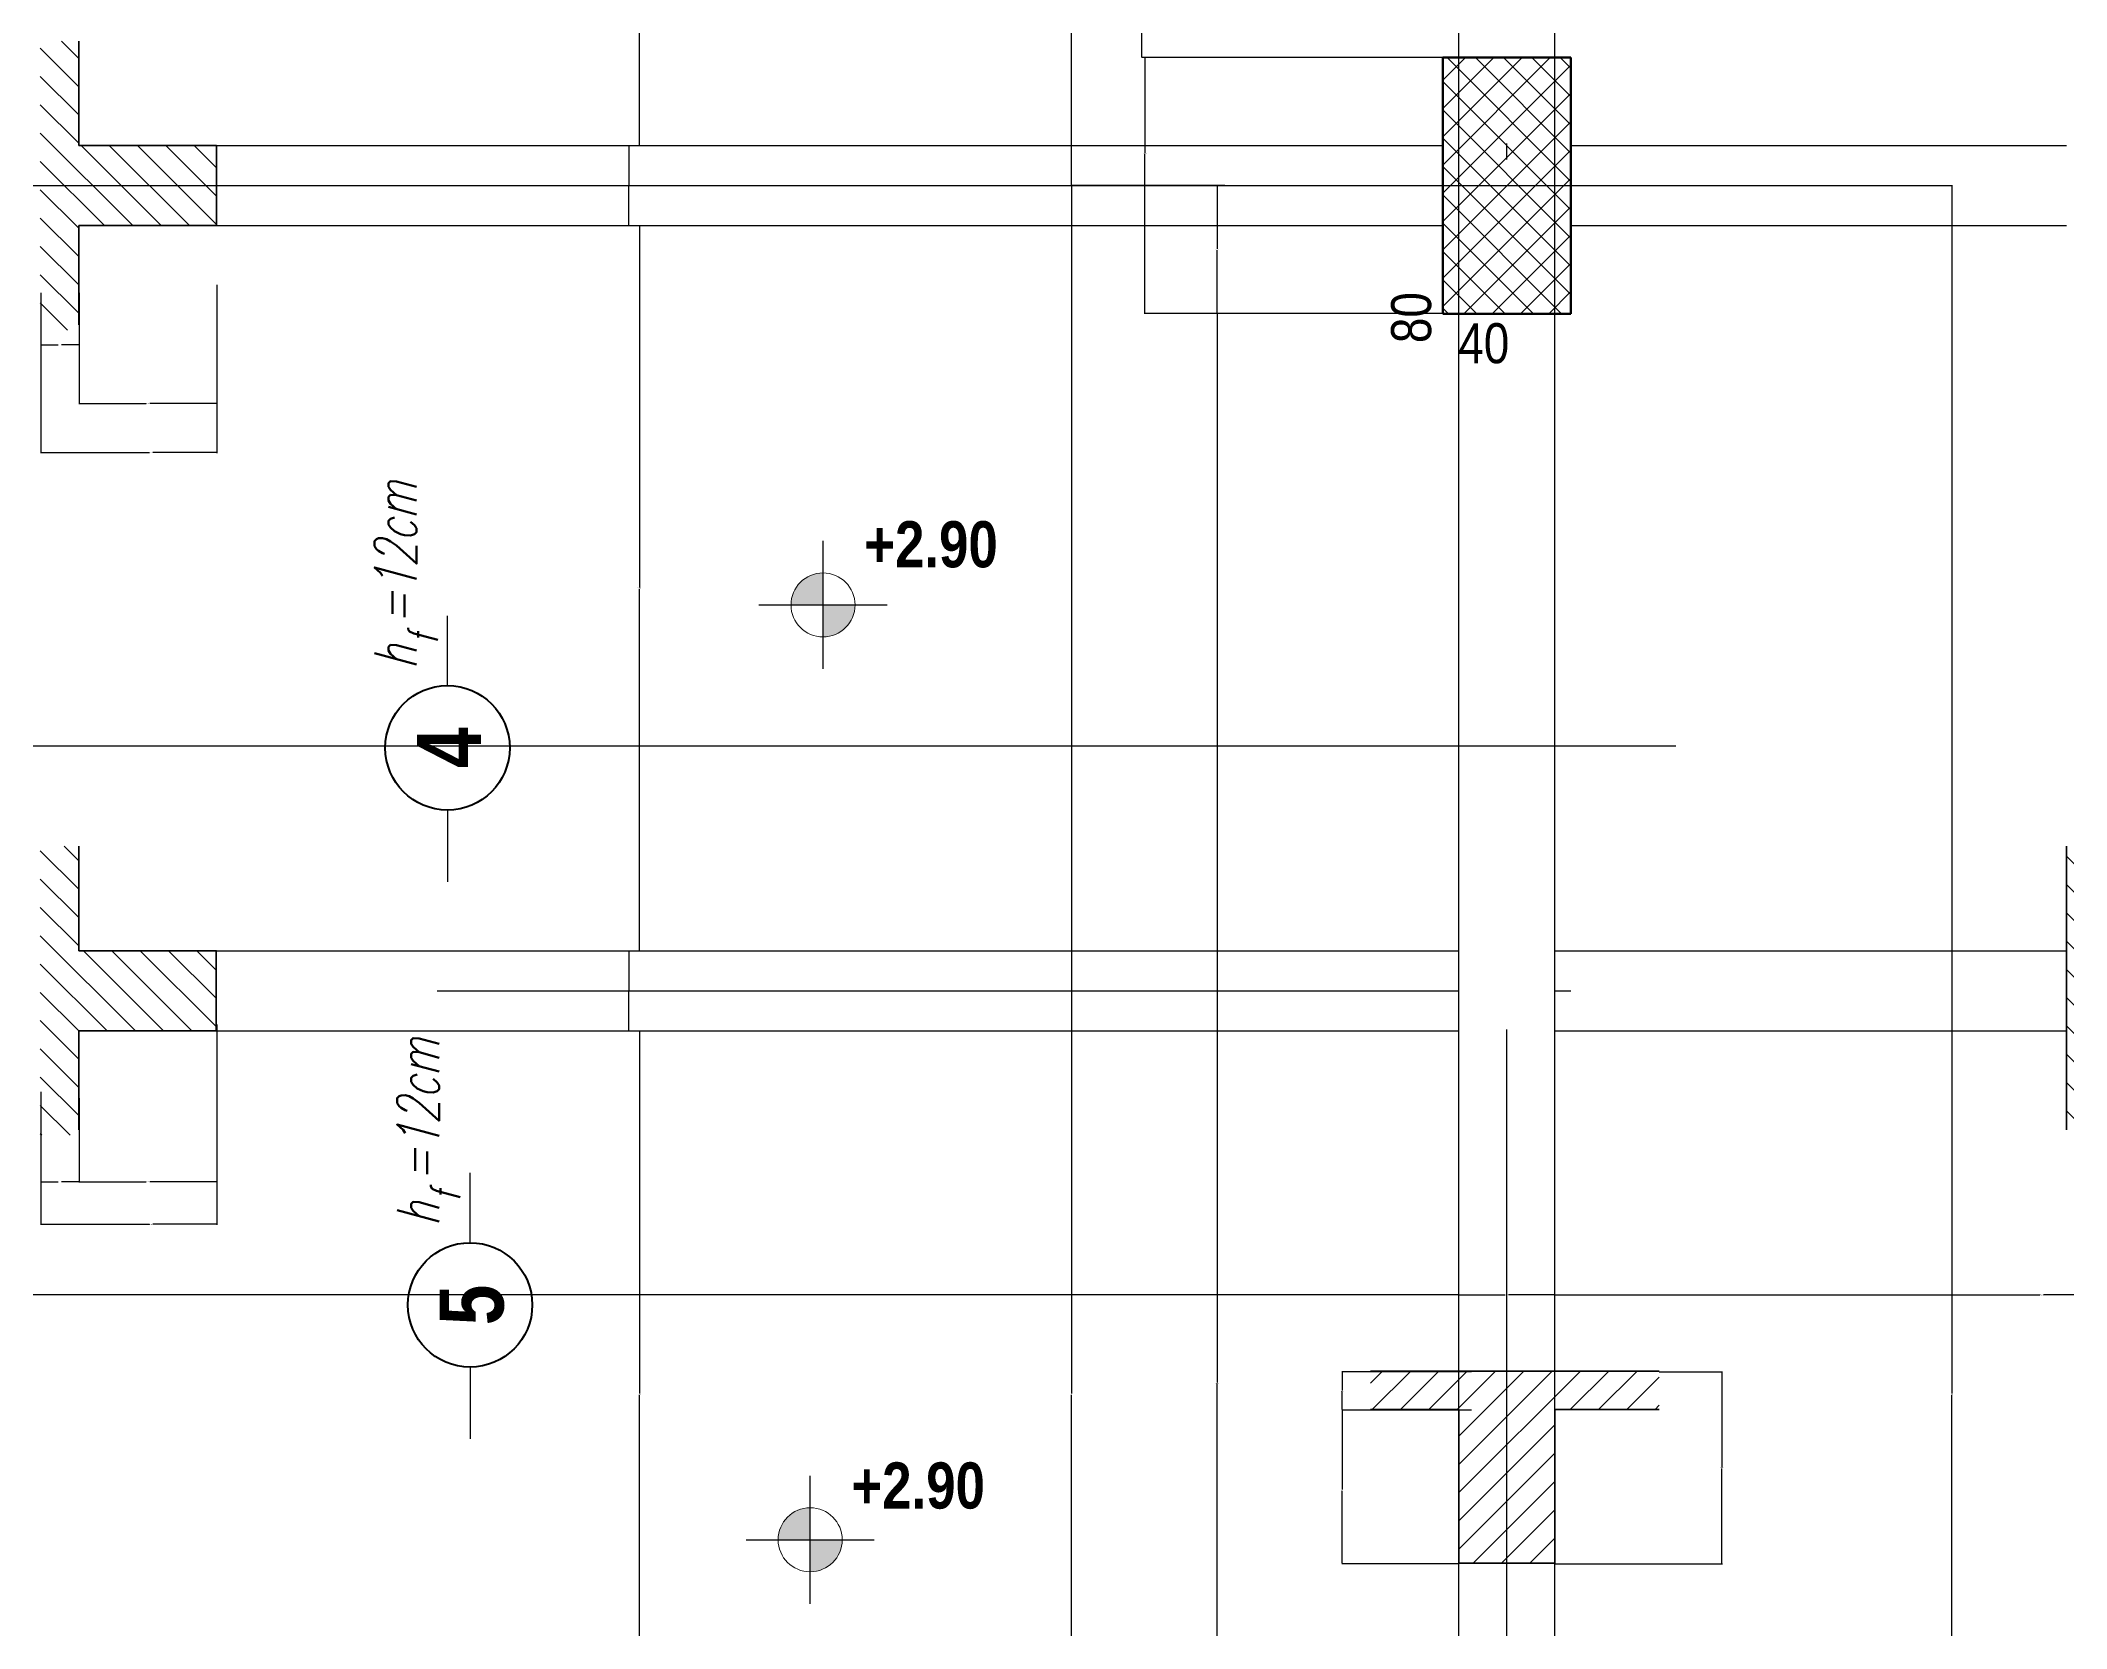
# Model space of a CAD drawing. Header units: millimetres. Extents: x 62 to 4126, y 148 to 2776.
# Drawn here: x 492 to 1125, y 902 to 1398 of the extents above; entities that cross this region are included whole.
import ezdxf

# ---------------------------------------------------------------- set-up
doc = ezdxf.new("R2010")
doc.units = ezdxf.units.MM
doc.linetypes.add('DASHDOT', pattern=[25.4, 12.7, -6.35, 0, -6.35])
doc.linetypes.add('Solid Line copy-002', pattern=[1150, 5, -278.333333, 595, -271.666667])
for name, color, linetype, lineweight in [('! Plochi sech', 210, 'Continuous', 25), ('!Armirovka', 210, 'Continuous', 35), ('!Column', 10, 'Continuous', 50), ('!Dimension', 70, 'Continuous', 25), ('!Hatch', 70, 'Continuous', 25), ('!Hf', 132, 'Continuous', 25), ('035', 30, 'Continuous', 30), ('Osi', 70, 'DASHDOT', 25)]:
    doc.layers.add(name, color=color, linetype=linetype, lineweight=lineweight)
doc.layers.add('text', color=7, linetype='Continuous')
doc.styles.add('GENERATED_STYLE_3', font='ARIALNB.TTF')
doc.styles.get("Standard").update_dxf_attribs({"font": 'arial.ttf'})
doc.styles.add('АRM_nadpis', font='simplex.shx', dxfattribs={"width": 0.7, "oblique": 15})
doc.dimstyles.get("Standard").update_dxf_attribs({"dimtxt": 2.5, "dimasz": 2.5, "dimexe": 1.25, "dimexo": 0.625, "dimtad": 1, "dimtxsty": 'Standard', "dimcen": 2.5, "dimazin": 3, "dimtfac": 1, "dimtmove": 0, "dimatfit": 3})

# ---------------------------------------------------------------- blocks, each defined once
blk = doc.blocks.new('*D2417')
at = {"layer": '!Dimension', "color": 0, "lineweight": -2}
for p, q in [((935.41, 994.22), (935.41, 1006.84)), ((935.59, 1006.66), (949.87, 1006.66)), ((965.23, 1006.66), (950.94, 1006.66)), ((965.41, 1006.72), (965.41, 1006.84))]:
    blk.add_line(p, q, dxfattribs=at)
at = {"layer": '!Dimension', "color": 0}
for points in [[(935.59, 1006.69), (935.59, 1006.63), (935.41, 1006.66)], [(965.23, 1006.63), (965.23, 1006.69), (965.41, 1006.66)]]:
    blk.add_solid(points, dxfattribs=at)
at = {"layer": 'Defpoints', "color": 0}
for p in [(965.41, 1006.66), (965.41, 1006.66), (935.41, 994.16)]:
    blk.add_point(p, dxfattribs=at)
at = {"layer": '!Dimension', "color": 0, "insert": (950.41, 1006.66), "char_height": 0.18, "attachment_point": 5}
blk.add_mtext('\\A1;30.0000', dxfattribs=at)
blk = doc.blocks.new('*D2421')
at = {"color": 0, "linetype": 'Continuous', "lineweight": -2}
for p, q in [((997.97, 982.66), (1017.73, 982.66)), ((1017.55, 982.48), (1017.55, 952.84)), ((1017.55, 922.84), (1017.55, 952.48)), ((965.47, 922.66), (1017.73, 922.66))]:
    blk.add_line(p, q, dxfattribs=at)
at = {"color": 0}
for points in [[(1017.58, 982.48), (1017.52, 982.48), (1017.55, 982.66)], [(1017.52, 922.84), (1017.58, 922.84), (1017.55, 922.66)]]:
    blk.add_solid(points, dxfattribs=at)
at = {"layer": 'Defpoints', "color": 0}
for p in [(997.91, 982.66), (1017.55, 982.66), (965.41, 922.66)]:
    blk.add_point(p, dxfattribs=at)
at = {"color": 0, "lineweight": 25, "insert": (1017.55, 952.66), "char_height": 0.18, "attachment_point": 5}
blk.add_mtext('\\A1;60.0000', dxfattribs=at)
blk = doc.blocks.new('*D2422')
at = {"color": 0, "linetype": 'Continuous', "lineweight": -2}
for p, q in [((939.34, 982.66), (898.82, 982.66)), ((899, 982.48), (899, 976.84)), ((899, 970.84), (899, 976.48)), ((939.34, 970.66), (898.82, 970.66))]:
    blk.add_line(p, q, dxfattribs=at)
at = {"color": 0}
for points in [[(899.03, 982.48), (898.97, 982.48), (899, 982.66)], [(898.97, 970.84), (899.03, 970.84), (899, 970.66)]]:
    blk.add_solid(points, dxfattribs=at)
at = {"layer": 'Defpoints', "color": 0}
for p in [(899, 982.66), (939.41, 982.66), (939.41, 970.66)]:
    blk.add_point(p, dxfattribs=at)
at = {"color": 0, "lineweight": 25, "insert": (899, 976.66), "char_height": 0.18, "attachment_point": 5}
blk.add_mtext('\\A1;12.0000', dxfattribs=at)
blk = doc.blocks.new('*D2423')
at = {"color": 0, "linetype": 'Continuous', "lineweight": -2}
for p, q in [((935.34, 970.66), (898.82, 970.66)), ((899, 970.48), (899, 945.84)), ((899, 922.84), (899, 945.48)), ((935.34, 922.66), (898.82, 922.66))]:
    blk.add_line(p, q, dxfattribs=at)
at = {"color": 0}
for points in [[(899.03, 970.48), (898.97, 970.48), (899, 970.66)], [(898.97, 922.84), (899.03, 922.84), (899, 922.66)]]:
    blk.add_solid(points, dxfattribs=at)
at = {"layer": 'Defpoints', "color": 0}
for p in [(935.41, 970.66), (899, 922.66), (935.41, 922.66)]:
    blk.add_point(p, dxfattribs=at)
at = {"color": 0, "lineweight": 25, "insert": (899, 945.66), "char_height": 0.18, "attachment_point": 5}
blk.add_mtext('\\A1;48.0000', dxfattribs=at)
blk = doc.blocks.new('*D2431')
at = {"layer": '!Dimension', "color": 0, "lineweight": -2}
for p, q in [((332.91, 980.72), (332.91, 1006.84)), ((333.09, 1006.66), (484.38, 1006.66)), ((935.23, 1006.66), (485.59, 1006.66)), ((935.41, 1005.22), (935.41, 1006.84))]:
    blk.add_line(p, q, dxfattribs=at)
at = {"layer": '!Dimension', "color": 0}
for points in [[(333.09, 1006.69), (333.09, 1006.63), (332.91, 1006.66)], [(935.23, 1006.63), (935.23, 1006.69), (935.41, 1006.66)]]:
    blk.add_solid(points, dxfattribs=at)
at = {"layer": 'Defpoints', "color": 0}
for p in [(935.41, 1006.66), (935.41, 1005.16), (332.91, 980.66)]:
    blk.add_point(p, dxfattribs=at)
at = {"layer": '!Dimension', "color": 0, "insert": (484.99, 1006.66), "char_height": 0.18, "attachment_point": 5}
blk.add_mtext('\\A1;602.5000', dxfattribs=at)
blk = doc.blocks.new('*D2432')
at = {"layer": '!Dimension', "color": 0, "lineweight": -2}
for p, q in [((930.34, 2060.66), (836.23, 2060.66)), ((836.41, 2060.48), (836.41, 1727.09)), ((836.41, 1393.34), (836.41, 1726.73)), ((930.34, 1393.16), (836.23, 1393.16))]:
    blk.add_line(p, q, dxfattribs=at)
at = {"layer": '!Dimension', "color": 0}
for points in [[(836.44, 2060.48), (836.38, 2060.48), (836.41, 2060.66)], [(836.38, 1393.34), (836.44, 1393.34), (836.41, 1393.16)]]:
    blk.add_solid(points, dxfattribs=at)
at = {"layer": 'Defpoints', "color": 0}
for p in [(930.41, 2060.66), (836.41, 1393.16), (930.41, 1393.16)]:
    blk.add_point(p, dxfattribs=at)
at = {"layer": '!Dimension', "color": 0, "insert": (836.41, 1726.91), "char_height": 0.18, "attachment_point": 5}
blk.add_mtext('\\A1;667.5000', dxfattribs=at)
blk = doc.blocks.new('*D2433')
at = {"layer": '!Dimension', "color": 0, "lineweight": -2}
for p, q in [((930.34, 1393.16), (837.13, 1393.16)), ((837.31, 1392.98), (837.31, 1363.27)), ((837.31, 1313.34), (837.31, 1362.9)), ((930.34, 1313.16), (837.13, 1313.16))]:
    blk.add_line(p, q, dxfattribs=at)
at = {"layer": '!Dimension', "color": 0}
for points in [[(837.34, 1392.98), (837.28, 1392.98), (837.31, 1393.16)], [(837.28, 1313.34), (837.34, 1313.34), (837.31, 1313.16)]]:
    blk.add_solid(points, dxfattribs=at)
at = {"layer": 'Defpoints', "color": 0}
for p in [(930.41, 1393.16), (837.31, 1313.16), (930.41, 1313.16)]:
    blk.add_point(p, dxfattribs=at)
at = {"layer": '!Dimension', "color": 0, "insert": (837.31, 1363.09), "char_height": 0.18, "attachment_point": 5}
blk.add_mtext('\\A1;80.0000', dxfattribs=at)
blk = doc.blocks.new('A$C08487612')
at = {"layer": '!Hf', "color": 4, "linetype": 'Continuous', "lineweight": 25}
for p, q in [((228.1, 613), (228.1, 831.2)), ((228.1, 224.3), (228.1, 0))]:
    blk.add_line(p, q, dxfattribs=at)
at = {"layer": '!Hf', "color": 4, "linetype": 'Continuous', "lineweight": 40}
blk.add_circle((228.1, 418.7), 194.3, dxfattribs=at)
at = {"layer": '!Hf', "style": 'АRM_nadpis', "oblique": 15, "width": 0.7}
for s, height, p in [('h =12cm', 131.22, (131.2, 663.4)), ('f', 91.9, (197.3, 741.8))]:
    blk.add_text(s, height=height, rotation=90, dxfattribs=at).set_placement(p)
at = {"layer": '!Hf', "color": 4, "linetype": 'Continuous', "lineweight": 5, "insert": (132.8, 418.7), "char_height": 200, "attachment_point": 2, "rotation": 90, "style": 'GENERATED_STYLE_3'}
blk.add_mtext('5', dxfattribs=at)
blk = doc.blocks.new('A$C7118115C')
at = {"layer": '!Hf', "color": 4, "linetype": 'Continuous', "lineweight": 25}
for p, q in [((228.1, 613), (228.1, 831.2)), ((228.1, 224.3), (228.1, 0))]:
    blk.add_line(p, q, dxfattribs=at)
at = {"layer": '!Hf', "color": 4, "linetype": 'Continuous', "lineweight": 40}
blk.add_circle((228.1, 418.7), 194.3, dxfattribs=at)
at = {"layer": '!Hf', "style": 'АRM_nadpis', "oblique": 15, "width": 0.7}
for s, height, p in [('h =12cm', 131.22, (131.2, 663.4)), ('f', 91.9, (197.3, 741.8))]:
    blk.add_text(s, height=height, rotation=90, dxfattribs=at).set_placement(p)
at = {"layer": '!Hf', "color": 4, "linetype": 'Continuous', "lineweight": 5, "insert": (132.8, 418.7), "char_height": 200, "attachment_point": 2, "rotation": 90, "style": 'GENERATED_STYLE_3'}
blk.add_mtext('4', dxfattribs=at)
blk = doc.blocks.new('*D2444')
at = {"layer": '!Dimension', "color": 0, "lineweight": -2}
for p, q in [((537.47, 1114.16), (676.26, 1114.16)), ((676.08, 1113.98), (676.08, 1101.84)), ((676.08, 1089.34), (676.08, 1101.48)), ((537.47, 1089.16), (676.26, 1089.16))]:
    blk.add_line(p, q, dxfattribs=at)
at = {"layer": '!Dimension', "color": 0}
for points in [[(676.11, 1113.98), (676.05, 1113.98), (676.08, 1114.16)], [(676.05, 1089.34), (676.11, 1089.34), (676.08, 1089.16)]]:
    blk.add_solid(points, dxfattribs=at)
at = {"layer": 'Defpoints', "color": 0}
for p in [(537.41, 1114.16), (676.08, 1114.16), (537.41, 1089.16)]:
    blk.add_point(p, dxfattribs=at)
at = {"layer": '!Dimension', "color": 0, "insert": (676.08, 1101.66), "char_height": 0.18, "attachment_point": 5}
blk.add_mtext('\\A1;25.0000', dxfattribs=at)
blk = doc.blocks.new('*D2445')
at = {"layer": '! Plochi sech', "color": 0, "lineweight": -2}
for p, q in [((492.41, 1068.1), (492.41, 1041.79)), ((504.41, 1068.1), (504.41, 1041.79)), ((492.59, 1041.97), (497.88, 1041.97)), ((504.23, 1041.97), (498.93, 1041.97))]:
    blk.add_line(p, q, dxfattribs=at)
at = {"layer": '! Plochi sech', "color": 0}
for points in [[(492.59, 1042), (492.59, 1041.94), (492.41, 1041.97)], [(504.23, 1041.94), (504.23, 1042), (504.41, 1041.97)]]:
    blk.add_solid(points, dxfattribs=at)
at = {"layer": 'Defpoints', "color": 0}
for p in [(492.41, 1068.16), (504.41, 1068.16), (504.41, 1041.97)]:
    blk.add_point(p, dxfattribs=at)
at = {"layer": '! Plochi sech', "color": 0, "insert": (498.41, 1041.97), "char_height": 0.18, "attachment_point": 5}
blk.add_mtext('\\A1;12.0000', dxfattribs=at)
blk = doc.blocks.new('*D2446')
at = {"layer": '! Plochi sech', "color": 0, "lineweight": -2}
for p, q in [((547.41, 1089.1), (547.41, 1041.79)), ((504.41, 1068.1), (504.41, 1041.79)), ((504.59, 1041.97), (525.37, 1041.97)), ((547.23, 1041.97), (526.44, 1041.97))]:
    blk.add_line(p, q, dxfattribs=at)
at = {"layer": '! Plochi sech', "color": 0}
for points in [[(504.59, 1042), (504.59, 1041.94), (504.41, 1041.97)], [(547.23, 1041.94), (547.23, 1042), (547.41, 1041.97)]]:
    blk.add_solid(points, dxfattribs=at)
at = {"layer": 'Defpoints', "color": 0}
for p in [(547.41, 1089.16), (504.41, 1068.16), (547.41, 1041.97)]:
    blk.add_point(p, dxfattribs=at)
at = {"layer": '! Plochi sech', "color": 0, "insert": (525.91, 1041.97), "char_height": 0.18, "attachment_point": 5}
blk.add_mtext('\\A1;43.0000', dxfattribs=at)
blk = doc.blocks.new('*D2447')
at = {"layer": '! Plochi sech', "color": 0, "lineweight": -2}
for p, q in [((547.41, 1091.1), (547.41, 1028.52)), ((492.41, 1070.1), (492.41, 1028.52)), ((492.59, 1028.7), (526.37, 1028.7)), ((547.23, 1028.7), (527.44, 1028.7))]:
    blk.add_line(p, q, dxfattribs=at)
at = {"layer": '! Plochi sech', "color": 0}
for points in [[(492.59, 1028.73), (492.59, 1028.67), (492.41, 1028.7)], [(547.23, 1028.67), (547.23, 1028.73), (547.41, 1028.7)]]:
    blk.add_solid(points, dxfattribs=at)
at = {"layer": 'Defpoints', "color": 0}
for p in [(547.41, 1091.16), (492.41, 1070.16), (547.41, 1028.7)]:
    blk.add_point(p, dxfattribs=at)
at = {"layer": '! Plochi sech', "color": 0, "insert": (526.91, 1028.7), "char_height": 0.18, "attachment_point": 5}
blk.add_mtext('\\A1;55.0000', dxfattribs=at)
blk = doc.blocks.new('*D2448')
at = {"layer": '!Dimension', "color": 0, "lineweight": -2}
for p, q in [((537.47, 1365.66), (676.28, 1365.66)), ((676.1, 1365.48), (676.1, 1353.34)), ((676.1, 1340.84), (676.1, 1352.98)), ((537.47, 1340.66), (676.28, 1340.66))]:
    blk.add_line(p, q, dxfattribs=at)
at = {"layer": '!Dimension', "color": 0}
for points in [[(676.13, 1365.48), (676.07, 1365.48), (676.1, 1365.66)], [(676.07, 1340.84), (676.13, 1340.84), (676.1, 1340.66)]]:
    blk.add_solid(points, dxfattribs=at)
at = {"layer": 'Defpoints', "color": 0}
for p in [(537.41, 1365.66), (676.1, 1365.66), (537.41, 1340.66)]:
    blk.add_point(p, dxfattribs=at)
at = {"layer": '!Dimension', "color": 0, "insert": (676.1, 1353.16), "char_height": 0.18, "attachment_point": 5}
blk.add_mtext('\\A1;25.0000', dxfattribs=at)
blk = doc.blocks.new('*D2449')
at = {"layer": '! Plochi sech', "color": 0, "lineweight": -2}
for p, q in [((492.41, 1319.6), (492.41, 1303.21)), ((504.41, 1319.6), (504.41, 1303.21)), ((492.59, 1303.39), (497.88, 1303.39)), ((504.23, 1303.39), (498.93, 1303.39))]:
    blk.add_line(p, q, dxfattribs=at)
at = {"layer": '! Plochi sech', "color": 0}
for points in [[(492.59, 1303.42), (492.59, 1303.36), (492.41, 1303.39)], [(504.23, 1303.36), (504.23, 1303.42), (504.41, 1303.39)]]:
    blk.add_solid(points, dxfattribs=at)
at = {"layer": 'Defpoints', "color": 0}
for p in [(492.41, 1319.66), (504.41, 1319.66), (504.41, 1303.39)]:
    blk.add_point(p, dxfattribs=at)
at = {"layer": '! Plochi sech', "color": 0, "insert": (498.41, 1303.39), "char_height": 0.18, "attachment_point": 5}
blk.add_mtext('\\A1;12.0000', dxfattribs=at)
blk = doc.blocks.new('*D2450')
at = {"layer": '! Plochi sech', "color": 0, "lineweight": -2}
for p, q in [((547.41, 1322.1), (547.41, 1284.85)), ((504.41, 1311.1), (504.41, 1284.85)), ((504.59, 1285.03), (525.37, 1285.03)), ((547.23, 1285.03), (526.44, 1285.03))]:
    blk.add_line(p, q, dxfattribs=at)
at = {"layer": '! Plochi sech', "color": 0}
for points in [[(504.59, 1285.06), (504.59, 1285), (504.41, 1285.03)], [(547.23, 1285), (547.23, 1285.06), (547.41, 1285.03)]]:
    blk.add_solid(points, dxfattribs=at)
at = {"layer": 'Defpoints', "color": 0}
for p in [(547.41, 1322.16), (504.41, 1311.16), (547.41, 1285.03)]:
    blk.add_point(p, dxfattribs=at)
at = {"layer": '! Plochi sech', "color": 0, "insert": (525.91, 1285.03), "char_height": 0.18, "attachment_point": 5}
blk.add_mtext('\\A1;43.0000', dxfattribs=at)
blk = doc.blocks.new('*D2451')
at = {"layer": '! Plochi sech', "color": 0, "lineweight": -2}
for p, q in [((547.41, 1322.1), (547.41, 1269.59)), ((492.41, 1311.1), (492.41, 1269.59)), ((492.59, 1269.77), (526.37, 1269.77)), ((547.23, 1269.77), (527.44, 1269.77))]:
    blk.add_line(p, q, dxfattribs=at)
at = {"layer": '! Plochi sech', "color": 0}
for points in [[(492.59, 1269.8), (492.59, 1269.74), (492.41, 1269.77)], [(547.23, 1269.74), (547.23, 1269.8), (547.41, 1269.77)]]:
    blk.add_solid(points, dxfattribs=at)
at = {"layer": 'Defpoints', "color": 0}
for p in [(547.41, 1322.16), (492.41, 1311.16), (547.41, 1269.77)]:
    blk.add_point(p, dxfattribs=at)
at = {"layer": '! Plochi sech', "color": 0, "insert": (526.9, 1269.77), "char_height": 0.18, "attachment_point": 5}
blk.add_mtext('\\A1;55.0000', dxfattribs=at)
blk = doc.blocks.new('*D2460')
at = {"layer": '!Dimension', "color": 0, "lineweight": -2}
for p, q in [((679.41, 1088.98), (679.41, 975.84)), ((679.47, 1089.16), (679.59, 1089.16)), ((679.41, 862.34), (679.41, 975.48)), ((679.47, 862.16), (679.59, 862.16))]:
    blk.add_line(p, q, dxfattribs=at)
at = {"layer": '!Dimension', "color": 0}
for points in [[(679.44, 1088.98), (679.38, 1088.98), (679.41, 1089.16)], [(679.38, 862.34), (679.44, 862.34), (679.41, 862.16)]]:
    blk.add_solid(points, dxfattribs=at)
at = {"layer": 'Defpoints', "color": 0}
for p in [(679.41, 1089.16), (679.41, 1089.16), (679.41, 862.16)]:
    blk.add_point(p, dxfattribs=at)
at = {"layer": '!Dimension', "color": 0, "insert": (679.41, 975.66), "char_height": 0.18, "attachment_point": 5}
blk.add_mtext('\\A1;227.0000', dxfattribs=at)
blk = doc.blocks.new('*D2461')
at = {"layer": '!Dimension', "color": 0, "lineweight": -2}
for p, q in [((679.41, 1340.48), (679.41, 1227.59)), ((679.47, 1340.66), (679.59, 1340.66)), ((679.41, 1114.34), (679.41, 1227.23)), ((679.47, 1114.16), (679.59, 1114.16))]:
    blk.add_line(p, q, dxfattribs=at)
at = {"layer": '!Dimension', "color": 0}
for points in [[(679.44, 1340.48), (679.38, 1340.48), (679.41, 1340.66)], [(679.38, 1114.34), (679.44, 1114.34), (679.41, 1114.16)]]:
    blk.add_solid(points, dxfattribs=at)
at = {"layer": 'Defpoints', "color": 0}
for p in [(679.41, 1340.66), (679.41, 1340.66), (679.41, 1114.16)]:
    blk.add_point(p, dxfattribs=at)
at = {"layer": '!Dimension', "color": 0, "insert": (679.41, 1227.41), "char_height": 0.18, "attachment_point": 5}
blk.add_mtext('\\A1;226.5000', dxfattribs=at)
blk = doc.blocks.new('*D2462')
at = {"layer": '!Dimension', "color": 0, "lineweight": -2}
for p, q in [((679.41, 1591.98), (679.41, 1479.09)), ((679.47, 1592.16), (679.59, 1592.16)), ((679.41, 1365.84), (679.41, 1478.73)), ((679.47, 1365.66), (679.59, 1365.66))]:
    blk.add_line(p, q, dxfattribs=at)
at = {"layer": '!Dimension', "color": 0}
for points in [[(679.44, 1591.98), (679.38, 1591.98), (679.41, 1592.16)], [(679.38, 1365.84), (679.44, 1365.84), (679.41, 1365.66)]]:
    blk.add_solid(points, dxfattribs=at)
at = {"layer": 'Defpoints', "color": 0}
for p in [(679.41, 1592.16), (679.41, 1592.16), (679.41, 1365.66)]:
    blk.add_point(p, dxfattribs=at)
at = {"layer": '!Dimension', "color": 0, "insert": (679.41, 1478.91), "char_height": 0.18, "attachment_point": 5}
blk.add_mtext('\\A1;226.5000', dxfattribs=at)
blk = doc.blocks.new('*D2514')
at = {"layer": '!Armirovka', "color": 0, "lineweight": -2}
for p, q in [((862.34, 2108.16), (814.23, 2108.16)), ((814.41, 2107.98), (814.41, 1730.84)), ((814.41, 1353.34), (814.41, 1730.48)), ((862.34, 1353.16), (814.23, 1353.16))]:
    blk.add_line(p, q, dxfattribs=at)
at = {"layer": '!Armirovka', "color": 0}
for points in [[(814.44, 2107.98), (814.38, 2107.98), (814.41, 2108.16)], [(814.38, 1353.34), (814.44, 1353.34), (814.41, 1353.16)]]:
    blk.add_solid(points, dxfattribs=at)
at = {"layer": 'Defpoints', "color": 0}
for p in [(862.41, 2108.16), (814.41, 1353.16), (862.41, 1353.16)]:
    blk.add_point(p, dxfattribs=at)
at = {"layer": '!Armirovka', "color": 0, "insert": (814.41, 1730.66), "char_height": 0.18, "attachment_point": 5}
blk.add_mtext('\\A1;755.0000', dxfattribs=at)
blk = doc.blocks.new('*D2515')
at = {"layer": '!Armirovka', "color": 0, "lineweight": -2}
for p, q in [((778.47, 1353.16), (814.59, 1353.16)), ((814.41, 1352.98), (814.41, 975.84)), ((814.41, 598.34), (814.41, 975.48)), ((778.47, 598.16), (814.59, 598.16))]:
    blk.add_line(p, q, dxfattribs=at)
at = {"layer": '!Armirovka', "color": 0}
for points in [[(814.44, 1352.98), (814.38, 1352.98), (814.41, 1353.16)], [(814.38, 598.34), (814.44, 598.34), (814.41, 598.16)]]:
    blk.add_solid(points, dxfattribs=at)
at = {"layer": 'Defpoints', "color": 0}
for p in [(778.41, 1353.16), (778.41, 598.16), (814.41, 598.16)]:
    blk.add_point(p, dxfattribs=at)
at = {"layer": '!Armirovka', "color": 0, "insert": (814.41, 975.66), "char_height": 0.18, "attachment_point": 5}
blk.add_mtext('\\A1;755.0000', dxfattribs=at)
blk = doc.blocks.new('*D2516')
at = {"layer": '!Armirovka', "color": 0, "lineweight": -2}
for p, q in [((930.34, 1313.16), (859.73, 1313.16)), ((859.91, 1312.98), (859.91, 979.34)), ((859.91, 645.34), (859.91, 978.98)), ((930.34, 645.16), (859.73, 645.16))]:
    blk.add_line(p, q, dxfattribs=at)
at = {"layer": '!Armirovka', "color": 0}
for points in [[(859.94, 1312.98), (859.88, 1312.98), (859.91, 1313.16)], [(859.88, 645.34), (859.94, 645.34), (859.91, 645.16)]]:
    blk.add_solid(points, dxfattribs=at)
at = {"layer": 'Defpoints', "color": 0}
for p in [(859.91, 1313.16), (930.41, 1313.16), (930.41, 645.16)]:
    blk.add_point(p, dxfattribs=at)
at = {"layer": '!Armirovka', "color": 0, "insert": (859.91, 979.16), "char_height": 0.18, "attachment_point": 5}
blk.add_mtext('\\A1;668.0000', dxfattribs=at)
blk = doc.blocks.new('*D2517')
at = {"layer": '!Armirovka', "color": 0, "lineweight": -2}
for p, q in [((834.97, 1353.16), (860.09, 1353.16)), ((859.91, 1352.98), (859.91, 1333.34)), ((859.91, 1313.34), (859.91, 1332.98)), ((905.84, 1313.16), (859.73, 1313.16))]:
    blk.add_line(p, q, dxfattribs=at)
at = {"layer": '!Armirovka', "color": 0}
for points in [[(859.94, 1352.98), (859.88, 1352.98), (859.91, 1353.16)], [(859.88, 1313.34), (859.94, 1313.34), (859.91, 1313.16)]]:
    blk.add_solid(points, dxfattribs=at)
at = {"layer": 'Defpoints', "color": 0}
for p in [(834.91, 1353.16), (859.91, 1353.16), (905.91, 1313.16)]:
    blk.add_point(p, dxfattribs=at)
at = {"layer": '!Armirovka', "color": 0, "insert": (859.91, 1333.16), "char_height": 0.18, "attachment_point": 5}
blk.add_mtext('\\A1;40.0000', dxfattribs=at)
blk = doc.blocks.new('*D2540')
at = {"layer": '!Armirovka', "color": 0, "lineweight": -2}
for p, q in [((930.47, 1353.16), (1089.59, 1353.16)), ((1089.41, 1352.98), (1089.41, 975.84)), ((1089.41, 598.34), (1089.41, 975.48)), ((930.47, 598.16), (1089.59, 598.16))]:
    blk.add_line(p, q, dxfattribs=at)
at = {"layer": '!Armirovka', "color": 0}
for points in [[(1089.44, 1352.98), (1089.38, 1352.98), (1089.41, 1353.16)], [(1089.38, 598.34), (1089.44, 598.34), (1089.41, 598.16)]]:
    blk.add_solid(points, dxfattribs=at)
at = {"layer": 'Defpoints', "color": 0}
for p in [(930.41, 1353.16), (930.41, 598.16), (1089.41, 598.16)]:
    blk.add_point(p, dxfattribs=at)
at = {"layer": '!Armirovka', "color": 0, "insert": (1089.41, 975.66), "char_height": 0.18, "attachment_point": 5}
blk.add_mtext('\\A1;755.0000', dxfattribs=at)
blk = doc.blocks.new('*D2568')
at = {"layer": '!Dimension', "color": 0, "lineweight": -2}
for p, q in [((965.41, 980.72), (965.41, 1006.84)), ((965.59, 1006.66), (1116.88, 1006.66)), ((1567.73, 1006.66), (1118.09, 1006.66)), ((1567.91, 1005.22), (1567.91, 1006.84))]:
    blk.add_line(p, q, dxfattribs=at)
at = {"layer": '!Dimension', "color": 0}
for points in [[(965.59, 1006.69), (965.59, 1006.63), (965.41, 1006.66)], [(1567.73, 1006.63), (1567.73, 1006.69), (1567.91, 1006.66)]]:
    blk.add_solid(points, dxfattribs=at)
at = {"layer": 'Defpoints', "color": 0}
for p in [(1567.91, 1006.66), (1567.91, 1005.16), (965.41, 980.66)]:
    blk.add_point(p, dxfattribs=at)
at = {"layer": '!Dimension', "color": 0, "insert": (1117.49, 1006.66), "char_height": 0.18, "attachment_point": 5}
blk.add_mtext('\\A1;602.5000', dxfattribs=at)

msp = doc.modelspace()

# ---------------------------------------------------------------- hatches: boundary and pattern name
at = {"layer": '!Hatch'}
h = msp.add_hatch(dxfattribs=at)
h.set_pattern_fill('ANSI37', color=256, scale=50)
h.set_pattern_definition([(45, (-894969.693, -493911.5317), (-4.419417382, 4.419417382), []), (135, (-894969.693, -493911.5317), (-4.419417382, -4.419417382), [])])
h.paths.add_polyline_path([(950.421, 1393.13), (930.421, 1393.13), (930.421, 1313.13), (950.421, 1313.13)])
h.paths.add_polyline_path([(970.421, 1393.13), (950.421, 1393.13), (950.421, 1313.13), (970.421, 1313.13)])
at = {"linetype": 'Continuous', "lineweight": 25}
h = msp.add_hatch(dxfattribs=at)
h.set_pattern_fill('ANSI31', scale=50, angle=90, style=0)
h.set_pattern_definition([(135, (484963.298, -882820.1455), (-4.419417382, -4.419417382), [])])
h.paths.add_polyline_path([(504.28, 1365.63), (504.28, 1398.258), (492.28, 1398.258), (492.28, 1308.002), (504.28, 1308.002), (504.28, 1340.63), (547.28, 1340.63), (547.28, 1365.63)])
at = {"linetype": 'Continuous', "lineweight": 20}
h = msp.add_hatch(color=7, dxfattribs=at)
h.paths.add_polyline_path([(726.79, 1222.154), (736.79, 1222.154), (736.79, 1232.154, 0.4142136)])
h.paths.add_polyline_path([(736.79, 1222.154), (736.79, 1212.154, 0.4142136), (746.79, 1222.154)])
at = {"linetype": 'Continuous', "lineweight": 25}
h = msp.add_hatch(dxfattribs=at)
h.set_pattern_fill('ANSI31', scale=50, angle=90, style=0)
h.set_pattern_definition([(135, (484963.292, -883053.139), (-4.419417382, -4.419417382), [])])
h.paths.add_polyline_path([(504.274, 1114.137), (504.274, 1146.765), (492.274, 1146.765), (492.274, 1056.508), (504.274, 1056.508), (504.274, 1089.137), (547.274, 1089.137), (547.274, 1114.137)])
h = msp.add_hatch(dxfattribs=at)
h.set_pattern_fill('ANSI31', scale=50, angle=90, style=0)
h.set_pattern_definition([(135, (485585.75, -883053.139), (-4.419417382, -4.419417382), [])])
h.paths.add_polyline_path([(1137.231, 1114.137), (1137.231, 1146.765), (1125.231, 1146.765), (1125.231, 1056.508), (1137.231, 1056.508), (1137.231, 1089.137), (1180.231, 1089.137), (1180.231, 1114.137)])
at = {"linetype": 'Continuous', "lineweight": 20}
h = msp.add_hatch(dxfattribs=at)
h.set_pattern_fill('ANSI31', scale=50, style=0)
h.set_pattern_definition([(45, (-893418.103, -495652.217), (-4.419417382, 4.419417382), [])])
h.paths.add_polyline_path([(965.413, 970.883), (998.042, 970.883), (998.042, 982.883), (907.785, 982.883), (907.785, 970.883), (935.413, 970.883), (935.413, 922.883), (965.413, 922.883)])
h = msp.add_hatch(color=7, dxfattribs=at)
h.paths.add_polyline_path([(722.777, 930.177), (732.777, 930.177), (732.777, 940.177, 0.4142136)])
h.paths.add_polyline_path([(732.777, 930.177), (732.777, 920.177, 0.4142136), (742.777, 930.177)])

# ---------------------------------------------------------------- linework, layer by layer
at = {"layer": '!Column'}
for p, q in [((930.421, 1313.13), (930.421, 1393.13)), ((930.421, 1393.13), (950.421, 1393.13)), ((950.421, 1393.13), (970.421, 1393.13)), ((970.421, 1393.13), (970.421, 1313.13)), ((970.421, 1313.13), (930.421, 1313.13))]:
    msp.add_line(p, q, dxfattribs=at)
at = {"color": 3, "linetype": 'Continuous', "lineweight": 35}
for p, q in [((504.28, 1365.63), (504.28, 1398.258)), ((504.28, 1365.63), (547.28, 1365.63)), ((547.28, 1340.63), (547.28, 1365.63)), ((504.28, 1340.63), (547.28, 1340.63)), ((504.28, 1309.669), (504.28, 1340.63)), ((504.274, 1114.137), (504.274, 1146.765)), ((1125.231, 1058.175), (1125.231, 1146.765)), ((504.274, 1114.137), (547.274, 1114.137)), ((547.265, 1089.137), (547.265, 1114.137)), ((504.274, 1089.137), (547.274, 1089.137)), ((504.274, 1058.175), (504.274, 1089.137)), ((907.785, 982.877), (998.042, 982.877)), ((907.785, 970.883), (935.413, 970.883)), ((935.413, 970.883), (935.413, 922.883)), ((965.413, 970.883), (998.042, 970.883)), ((965.413, 970.883), (965.413, 922.883)), ((935.413, 922.883), (965.413, 922.883))]:
    msp.add_line(p, q, dxfattribs=at)
at = {"color": 1, "lineweight": 25}
msp.add_line((930.421, 1313.13), (930.421, 1382.791), dxfattribs=at)
at = {"color": 7, "linetype": 'Continuous', "lineweight": 25}
for p, q in [((736.79, 1202.154), (736.79, 1242.154)), ((716.79, 1222.154), (756.79, 1222.154)), ((732.777, 910.177), (732.777, 950.177)), ((712.777, 930.177), (752.777, 930.177))]:
    msp.add_line(p, q, dxfattribs=at)
at = {"color": 7, "linetype": 'Continuous', "lineweight": 20}
for centre in [(736.79, 1222.154), (732.777, 930.177)]:
    msp.add_circle(centre, 10, dxfattribs=at)
at = {"layer": '035'}
for p, q in [((935.413, 645.637), (935.413, 2060.637)), ((965.413, 645.637), (965.413, 2060.637)), ((930.421, 1393.13), (930.421, 1313.13)), ((547.28, 1365.63), (930.421, 1365.63)), ((970.421, 1365.63), (1125.237, 1365.63)), ((547.28, 1340.63), (930.421, 1340.63)), ((970.421, 1340.63), (1125.237, 1340.63)), ((547.265, 1114.137), (935.413, 1114.137)), ((965.412, 1114.137), (1125.231, 1114.137)), ((547.265, 1089.137), (935.413, 1089.137)), ((965.411, 1089.137), (1125.231, 1089.137))]:
    msp.add_line(p, q, dxfattribs=at)
at = {"layer": 'Osi', "linetype": 'Solid Line copy-002', "lineweight": 25}
for p, q in [((950.413, 211.257), (950.413, 2653.659)), ((124.904, 1353.13), (930.421, 1353.13)), ((970.421, 1353.13), (1567.92, 1353.13)), ((124.878, 1178.137), (4062.963, 1178.137)), ((332.913, 1101.637), (935.413, 1101.637)), ((965.411, 1101.637), (1567.913, 1101.637))]:
    msp.add_line(p, q, dxfattribs=at)

# ---------------------------------------------------------------- block references
at = {"layer": '!Hf', "xscale": 0.1, "yscale": 0.1, "zscale": 0.1}
for name, p in [('A$C7118115C', (596.679, 1135.656)), ('A$C08487612', (603.725, 961.658))]:
    msp.add_blockref(name, p, dxfattribs=at)

# ---------------------------------------------------------------- texts
at = {"layer": 'text', "color": 6, "linetype": 'Continuous', "lineweight": 5, "insert": (914.252, 1311.902), "char_height": 12.5, "attachment_point": 2, "rotation": 90, "style": 'GENERATED_STYLE_3'}
msp.add_mtext('{\\fArial Narrow|b0|i0|c204|p34;80}', dxfattribs=at)
at = {"layer": 'text', "color": 6, "linetype": 'Continuous', "lineweight": 5, "attachment_point": 2, "style": 'GENERATED_STYLE_3'}
for s, insert, char_height in [('{\\fArial Narrow|b0|i0|c204|p34;40}', (943.217, 1310.156), 12.5), ('+2.90', (770.522, 1248.307), 14.4), ('+2.90', (766.509, 954.329), 14.4)]:
    msp.add_mtext(s, dxfattribs=dict(at, insert=insert, char_height=char_height))

# ---------------------------------------------------------------- dimensions: what is measured, and where the dimension line sits
at = {"layer": '! Plochi sech'}
for base, p1, p2, picture, middle in [((547.405, 1269.766), (492.405, 1311.16), (547.405, 1322.16), '*D2451', (526.904, 1269.766)), ((547.405, 1028.704), (492.405, 1070.16), (547.405, 1091.16), '*D2447', (526.905, 1028.704))]:
    dim = msp.add_linear_dim(base=base, p1=p1, p2=p2, dimstyle='Standard', dxfattribs=at)
    dim.commit()
    dim.dimension.update_dxf_attribs({"geometry": picture, "text_midpoint": middle, "dimtype": 160})
for base, p1, p2, picture, middle in [((504.405, 1303.388), (492.405, 1319.66), (504.405, 1319.66), '*D2449', (498.405, 1303.388)), ((547.405, 1285.03), (504.405, 1311.16), (547.405, 1322.16), '*D2450', (525.905, 1285.03)), ((547.405, 1041.968), (504.405, 1068.16), (547.405, 1089.16), '*D2446', (525.905, 1041.968)), ((504.405, 1041.968), (492.405, 1068.16), (504.405, 1068.16), '*D2445', (498.405, 1041.968))]:
    dim = msp.add_linear_dim(base=base, p1=p1, p2=p2, dimstyle='Standard', dxfattribs=at)
    dim.commit()
    dim.dimension.update_dxf_attribs({"geometry": picture, "text_midpoint": middle})
at = {"layer": '!Armirovka', "color": 2}
for base, p1, p2, picture, middle in [((814.405, 1353.16), (862.405, 2108.16), (862.405, 1353.16), '*D2514', (814.405, 1730.66)), ((814.405, 598.16), (778.405, 1353.16), (778.405, 598.16), '*D2515', (814.405, 975.66)), ((859.905, 1353.16), (905.905, 1313.16), (834.905, 1353.16), '*D2517', (859.905, 1333.16)), ((1089.405, 598.16), (930.405, 1353.16), (930.405, 598.16), '*D2540', (1089.405, 975.66)), ((859.905, 1313.16), (930.405, 645.16), (930.405, 1313.16), '*D2516', (859.905, 979.16))]:
    dim = msp.add_linear_dim(base=base, p1=p1, p2=p2, angle=90, dimstyle='Standard', override={"dimfxl": 16}, dxfattribs=at)
    dim.commit()
    dim.dimension.update_dxf_attribs({"geometry": picture, "text_midpoint": middle})
at = {"layer": '!Dimension'}
for base, p1, p2, angle, picture, middle in [((836.405, 1393.16), (930.405, 2060.66), (930.405, 1393.16), 90, '*D2432', (836.405, 1726.91)), ((679.405, 1592.16), (679.405, 1365.66), (679.405, 1592.16), 270, '*D2462', (679.405, 1478.91)), ((676.096, 1365.66), (537.405, 1340.66), (537.405, 1365.66), 270, '*D2448', (676.096, 1353.16)), ((679.405, 1340.66), (679.405, 1114.16), (679.405, 1340.66), 270, '*D2461', (679.405, 1227.41)), ((676.081, 1114.16), (537.405, 1089.16), (537.405, 1114.16), 270, '*D2444', (676.081, 1101.66)), ((679.405, 1089.16), (679.405, 862.16), (679.405, 1089.16), 270, '*D2460', (679.405, 975.66))]:
    dim = msp.add_linear_dim(base=base, p1=p1, p2=p2, angle=angle, dimstyle='Standard', dxfattribs=at)
    dim.commit()
    dim.dimension.update_dxf_attribs({"geometry": picture, "text_midpoint": middle})
dim = msp.add_linear_dim(base=(837.309, 1313.16), p1=(930.405, 1393.16), p2=(930.405, 1313.16), angle=90, dimstyle='Standard', dxfattribs=at)
dim.commit()
dim.dimension.update_dxf_attribs({"geometry": '*D2433', "text_midpoint": (837.309, 1363.086), "dimtype": 160})
for base, p1, p2, picture, middle in [((935.405, 1006.66), (332.905, 980.66), (935.405, 1005.16), '*D2431', (484.986, 1006.66)), ((1567.905, 1006.66), (965.405, 980.66), (1567.905, 1005.16), '*D2568', (1117.486, 1006.66))]:
    dim = msp.add_linear_dim(base=base, p1=p1, p2=p2, dimstyle='Standard', dxfattribs=at)
    dim.commit()
    dim.dimension.update_dxf_attribs({"geometry": picture, "text_midpoint": middle, "dimtype": 160})
dim = msp.add_linear_dim(base=(965.405, 1006.66), p1=(935.405, 994.16), p2=(965.405, 1006.66), dimstyle='Standard', dxfattribs=at)
dim.commit()
dim.dimension.update_dxf_attribs({"geometry": '*D2417', "text_midpoint": (950.405, 1006.66)})
at = {"color": 7, "linetype": 'Continuous', "lineweight": 25}
for base, p1, p2, picture, middle in [((898.999, 982.66), (939.405, 970.66), (939.405, 982.66), '*D2422', (898.999, 976.66)), ((1017.549, 982.66), (965.405, 922.66), (997.905, 982.66), '*D2421', (1017.549, 952.66)), ((898.999, 922.66), (935.405, 970.66), (935.405, 922.66), '*D2423', (898.999, 945.66))]:
    dim = msp.add_linear_dim(base=base, p1=p1, p2=p2, angle=90, dimstyle='Standard', dxfattribs=at)
    dim.commit()
    dim.dimension.update_dxf_attribs({"geometry": picture, "text_midpoint": middle, "dimtype": 160})

doc.saveas('drawing.dxf')
